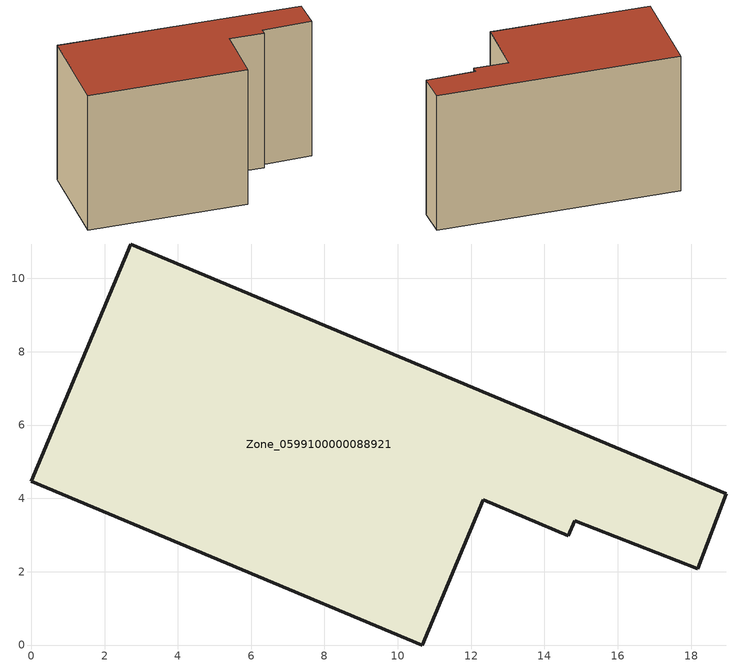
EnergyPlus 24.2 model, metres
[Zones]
Zone_0599100000088921
 floor ground (C_G): 0,4.47 2.71,10.94 18.96,4.12 18.19,2.08 14.82,3.39 14.65,2.98 12.34,3.97 10.67,0 z0
 wall outside (C_F): 2.71,10.94 0,4.47 10.67,0 12.34,3.97 14.65,2.98 14.82,3.39 18.19,2.08 18.96,4.12 2.71,10.94 z0:10.84
 roof outside (C_R): 18.96,4.12 2.71,10.94 0,4.47 10.67,0 12.34,3.97 14.65,2.98 14.82,3.39 18.19,2.08 z10.84
[BUILDING]
Pand.0599100000088921: North Axis=0; Terrain=City; Loads Convergence Tolerance Value=0.04; Temperature Convergence Tolerance Value=0.4; Solar Distribution=FullExterior; Maximum Number of Warmup Days=25; Minimum Number of Warmup Days=1
[Site:Location]
Rotterdam.The.Hague.AP_ZH_NLD Design_Conditions: Latitude=51.96; Longitude=4.45; Time Zone=1; Elevation=-4.5
[SITE:GROUNDTEMPERATURE:BUILDINGSURFACE]
18, 18, 18, 18, 18, 18, 18, 18, 18, 18, 18, 18
[MATERIAL] Thermal Absorptance=0.9; Solar Absorptance=0.7; Visible Absorptance=0.7
Name | Roughness | Thickness | Conductivity | Density | Specific Heat
G.TI.1946 | MediumSmooth | 0.15 | 1 | 540 | 1210
F.TI.1946 | Rough | 0.3 | 0.857143 | 1920 | 840
R.TI.1946 | MediumRough | 0.2 | 0.1 | 1500 | 1000
[CONSTRUCTION]
C_G: G.TI.1946
C_F: F.TI.1946
C_R: R.TI.1946
[ZONE]
Zone_0599100000088921: Type=1; Multiplier=1; Ceiling Height=Autocalculate; Volume=Autocalculate; Floor Area=autocalculate; Part of Total Floor Area=Yes
[ZONEINFILTRATION:DESIGNFLOWRATE]
Infil_Zone_0599100000088921: Zone or ZoneList or Space or SpaceList=Zone_0599100000088921; Schedule=AlwaysOn; Design Flow Rate Calculation Method=Flow/Area; Flow Rate per Floor Area=0.003; Constant Term Coefficient=1; Temperature Term Coefficient=0; Velocity Term Coefficient=0; Velocity Squared Term Coefficient=0
[HVACTEMPLATE:ZONE:IDEALLOADSAIRSYSTEM]
Zone_0599100000088921: Maximum Heating Supply Air Temperature=50; Minimum Cooling Supply Air Temperature=13; Maximum Heating Supply Air Humidity Ratio=0.0156; Minimum Cooling Supply Air Humidity Ratio=0.0077; Heating Limit=NoLimit; Cooling Limit=NoLimit; Dehumidification Control Type=ConstantSensibleHeatRatio; Cooling Sensible Heat Ratio=0.7; Dehumidification Setpoint=60; Humidification Control Type=None; Humidification Setpoint=30; Outdoor Air Method=None; Outdoor Air Flow Rate per Person=0.00944; Outdoor Air Flow Rate per Zone Floor Area=0; Outdoor Air Flow Rate per Zone=0; Demand Controlled Ventilation Type=None; Outdoor Air Economizer Type=NoEconomizer; Heat Recovery Type=None; Sensible Heat Recovery Effectiveness=0.7; Latent Heat Recovery Effectiveness=0.65
[ZONECONTROL:THERMOSTAT]
ThermostatControl_Zone_0599100000088921: Zone or ZoneList=Zone_0599100000088921; Control Type Schedule=DualSetpointControlType; Control 1=Thermostat_Zone_0599100000088921; Temperature Difference Between Cutout And Setpoint=0
[THERMOSTATSETPOINT:DUALSETPOINT]
Thermostat_Zone_0599100000088921: Heating Setpoint Temperature Schedule=HeatingSetpoint_Zone_0599100000088921; Cooling Setpoint Temperature Schedule=CoolingSetpoint_Zone_0599100000088921
[SCHEDULE:COMPACT]
HeatingSetpoint_Zone_0599100000088921: Through: 12/31, For: AllDays, Until: 24:00, 21
CoolingSetpoint_Zone_0599100000088921: Through: 12/31, For: AllDays, Until: 24:00, 24
DualSetpointControlType: Through: 12/31, For: AllDays, Until: 24:00, 4
AlwaysOn: Through: 12/31, For: AllDays, Until: 24:00, 1
